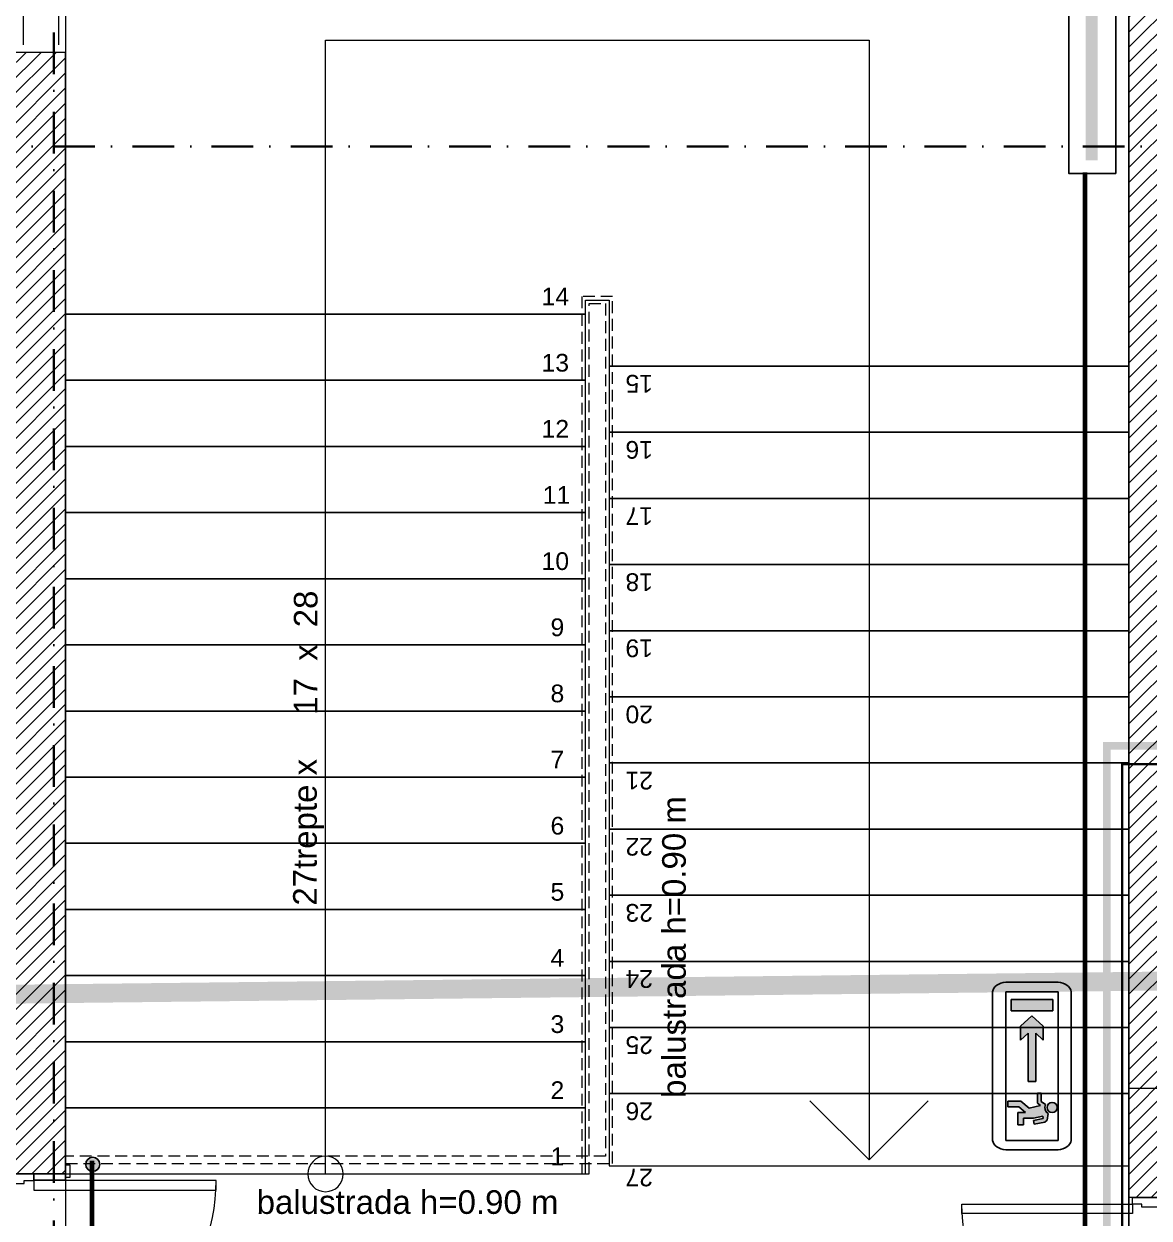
# Model space of a CAD drawing. Header units: millimetres. Extents: x 1322820 to 1391563, y 1051909 to 1098256.
# Drawn here: x 1356902 to 1361664, y 1084484 to 1089540 of the extents above; entities that cross this region are included whole.
import ezdxf
from ezdxf.enums import TextEntityAlignment as Align

# ---------------------------------------------------------------- set-up
doc = ezdxf.new("R2010")
doc.units = ezdxf.units.MM
doc.header["$MEASUREMENT"] = 0
for name, pattern in [('DASHED2', [75, 50, -25]), ('Dot & Dashed', [335.138881, 176.388884, -88.194442, 0, -70.555556]), ('DUBLU_INTRERUPT', [1.093612, 0.529167, -0.211667, 0.141111, -0.211667]), ('Hidden Line', [195.611112, 141.111112, -54.5])]:
    doc.linetypes.add(name, pattern=pattern)
doc.layers.get('0').update_dxf_attribs({"true_color": 0x787878})
for name, color, linetype, true_color in [('arhitectura - balustrada', 7, 'Continuous', 0x787878), ('arhitectura - perete cortina', 7, 'Continuous', 0x787878), ('Ecs.Corpuri Siguranta', 7, 'Continuous', 0x00b800), ('New_ARCHICAD Doors', 7, 'Continuous', 0x787878), ('New_arhitectura - axe', 7, 'Continuous', 0x787878), ('New_rezistenta - pereti de rezistenta', 7, 'Continuous', 0x787878)]:
    doc.layers.add(name, color=color, linetype=linetype, true_color=true_color)
for name, color, linetype, lineweight, true_color in [('arhitectura - balustrada_Pen_No__1', 7, 'Continuous', 13, 0x787878), ('arhitectura - perete cortina_Pen_No__1', 7, 'Continuous', 13, 0x787878), ('New_ARCHICAD Doors_Pen_No__1', 7, 'Continuous', 13, 0x787878), ('New_ARCHICAD Doors_Pen_No__21', 7, 'Continuous', 20, 0x787878), ('New_ARCHICAD Doors_Pen_No__3', 7, 'Continuous', 18, 0x787878), ('New_arhitectura - axe_Pen_No__201', 7, 'Continuous', 35, 0x787878), ('New_arhitectura - suprafete DTAC_Pen_No__2', 7, 'Continuous', 13, 0x787878), ('New_rezistenta - pereti de rezistenta_Pen_No__21', 7, 'Continuous', 20, 0x787878), ('rezistenta - scari_Pen_No__1', 7, 'Continuous', 13, 0x787878), ('rezistenta - scari_Pen_No__21', 7, 'Continuous', 20, 0x787878)]:
    doc.layers.add(name, color=color, linetype=linetype, lineweight=lineweight, true_color=true_color)
for name, color, linetype in [('Circuit echipo', 7, 'Continuous'), ('circuite iluminat normal', 7, 'Continuous'), ('circuite iluminat vitali', 1, 'Continuous'), ('circuite prize vitali', 1, 'Continuous')]:
    doc.layers.add(name, color=color, linetype=linetype)
doc.layers.add('Circuite', color=7, linetype='Continuous', lineweight=25)
doc.styles.add('GENERATED_STYLE_1', font='arialbd.ttf')
doc.styles.add('GENERATED_STYLE_2', font='arial.ttf')
pattern_1 = [(45, (1356235.236, 1078942.57), (-31.8198, 31.8198), [])]

# ---------------------------------------------------------------- blocks, each defined once
blk = doc.blocks.new('Railing_1_1', base_point=(1356235.2, 1078942.6))
at = {"layer": 'arhitectura - balustrada_Pen_No__1', "color": 7, "linetype": 'DASHED2', "lineweight": 13}
for p, q in [((1359393.5, 1088385.6), (1359263.5, 1088385.6)), ((1359263.5, 1088385.6), (1359263.5, 1084670.6)), ((1359393.5, 1084715.6), (1359393.5, 1088385.6)), ((1359293.5, 1088355.6), (1359363.5, 1088355.6)), ((1359293.5, 1084670.6), (1359293.5, 1088355.6)), ((1359363.5, 1088355.6), (1359363.5, 1084745.6)), ((1357078.5, 1084745.6), (1357078.5, 1084715.6)), ((1359363.5, 1084745.6), (1357078.5, 1084745.6)), ((1357078.5, 1084715.6), (1359393.5, 1084715.6)), ((1359263.5, 1084670.6), (1359293.5, 1084670.6))]:
    blk.add_line(p, q, dxfattribs=at)
blk = doc.blocks.new('Curtain Wall_2_1', base_point=(1356235.2, 1078942.6))
at = {"layer": 'arhitectura - perete cortina_Pen_No__1', "color": 7, "linetype": 'Hidden Line', "lineweight": 13, "flags": 128}
for points in [[(1356828.5, 1090570.6), (1356898.5, 1090570.6), (1357048.5, 1090570.6)], [(1356828.5, 1090570.6), (1356828.5, 1089418.7)], [(1356898.5, 1090570.6), (1356898.5, 1089418.7)], [(1357048.5, 1090570.6), (1357048.5, 1089418.7)], [(1357048.5, 1089418.7), (1356898.5, 1089418.7), (1356828.5, 1089418.7)]]:
    blk.add_lwpolyline(points, dxfattribs=at)
blk = doc.blocks.new('Double Door 23_2')
at = {"layer": 'New_ARCHICAD Doors_Pen_No__1', "color": 7, "linetype": 'Continuous', "lineweight": 13}
for centre, start, end in [((-772, 0), 0, 90), ((772, 0), 90, 180)]:
    blk.add_arc(centre, 772, start, end, dxfattribs=at)
at = {"layer": 'New_ARCHICAD Doors_Pen_No__21', "color": 7, "linetype": 'Continuous', "lineweight": 20}
for p, q in [((-772, 772), (-772, 0)), ((-732, 772), (-772, 772)), ((-732, 0), (-732, 772)), ((732, 0), (732, 772)), ((732, 772), (772, 772)), ((772, 772), (772, 0)), ((-787, 154), (-837, 154)), ((-837, 154), (-837, 135)), ((-787, 135), (-787, 154)), ((837, 154), (787, 154)), ((787, 154), (787, 135)), ((837, 135), (837, 154)), ((-837, 135), (-787, 135)), ((-800, 135), (-837, 135)), ((-800, 135), (-837, 135)), ((-775, 135), (-800, 135)), ((-800, 135), (-800, 0)), ((-800, 0), (-800, 135)), ((-800, 0), (-800, 135)), ((-775, 0), (-775, 135)), ((800, 135), (775, 135)), ((775, 135), (775, 0)), ((787, 135), (837, 135)), ((800, 0), (800, 135)), ((800, 0), (800, 135)), ((800, 0), (800, 135)), ((800, 135), (837, 135)), ((800, 135), (837, 135)), ((-800, 0), (-775, 0)), ((-772, 0), (-800, 0)), ((-800, 0), (-800, -115)), ((-800, -115), (-800, 0)), ((-800, -115), (-800, 0)), ((-772, -40), (-772, 0)), ((-772, 0), (-732, 0)), ((772, 0), (732, 0)), ((800, 0), (772, 0)), ((772, 0), (772, -40)), ((775, 0), (800, 0)), ((800, -115), (800, 0)), ((800, -115), (800, 0)), ((800, -115), (800, 0)), ((-760, -40), (-772, -40)), ((-760, -115), (-760, -40)), ((772, -40), (760, -40)), ((760, -40), (760, -115)), ((-787, -115), (-837, -115)), ((-837, -115), (-837, -134)), ((-800, -115), (-837, -115)), ((-800, -115), (-837, -115)), ((-837, -134), (-787, -134)), ((-800, -115), (-760, -115)), ((-787, -134), (-787, -115)), ((760, -115), (800, -115)), ((837, -115), (787, -115)), ((787, -115), (787, -134)), ((787, -134), (837, -134)), ((800, -115), (837, -115)), ((800, -115), (837, -115)), ((837, -134), (837, -115))]:
    blk.add_line(p, q, dxfattribs=at)
blk = doc.blocks.new('Wall_12_1', base_point=(1357078.5, 1089418.7))
at = {"layer": 'New_rezistenta - pereti de rezistenta', "linetype": 'Continuous', "lineweight": 0, "true_color": 0x000000}
h = blk.add_hatch(dxfattribs=at)
h.set_pattern_fill('BETON_ARMAT_0001', color=18, style=0, pattern_type=2)
h.set_pattern_definition(pattern_1)
h.paths.add_polyline_path([(1356828.5, 1089418.7), (1356828.5, 1084670.6), (1357078.5, 1084670.6), (1357078.5, 1089418.7)])
at = {"layer": 'New_rezistenta - pereti de rezistenta_Pen_No__21', "color": 7, "linetype": 'Continuous', "lineweight": 20}
for p, q in [((1357078.5, 1084670.6), (1357078.5, 1084707.6)), ((1356828.5, 1084670.6), (1356943.5, 1084670.6)), ((1356943.5, 1084670.6), (1357078.5, 1084670.6))]:
    blk.add_line(p, q, dxfattribs=at)
at = {"layer": 'New_rezistenta - pereti de rezistenta_Pen_No__21', "color": 7, "linetype": 'Continuous', "lineweight": 20, "flags": 128}
for points in [[(1357078.5, 1089418.7), (1356828.5, 1089418.7)], [(1357078.5, 1084670.6), (1357078.5, 1089418.7)]]:
    blk.add_lwpolyline(points, dxfattribs=at)
at = {"layer": 'New_ARCHICAD Doors', "color": 7, "linetype": 'Continuous', "lineweight": 13, "zscale": 1000, "rotation": 270}
blk.add_blockref('Double Door 23_2', (1356943.5, 1083870.6), dxfattribs=at)
blk = doc.blocks.new('Double Door 23_3')
at = {"layer": 'New_ARCHICAD Doors_Pen_No__1', "color": 7, "linetype": 'Continuous', "lineweight": 13}
for centre, start, end in [((-722, 0), 0, 90), ((722, 0), 90, 180)]:
    blk.add_arc(centre, 722, start, end, dxfattribs=at)
at = {"layer": 'New_ARCHICAD Doors_Pen_No__21', "color": 7, "linetype": 'Continuous', "lineweight": 20}
for p, q in [((-722, 722), (-722, 0)), ((-682, 722), (-722, 722)), ((-682, 0), (-682, 722)), ((682, 0), (682, 722)), ((682, 722), (722, 722)), ((722, 722), (722, 0)), ((-750, 0), (-750, 15)), ((-722, 0), (-750, 0)), ((-750, 0), (-750, -115)), ((-750, -115), (-750, 0)), ((-750, -115), (-750, 0)), ((-722, -40), (-722, 0)), ((-722, 0), (-682, 0)), ((722, 0), (682, 0)), ((750, 0), (722, 0)), ((722, 0), (722, -40)), ((750, 0), (750, 15)), ((750, -115), (750, 0)), ((750, -115), (750, 0)), ((750, -115), (750, 0)), ((-710, -40), (-722, -40)), ((-710, -115), (-710, -40)), ((722, -40), (710, -40)), ((710, -40), (710, -115)), ((-750, -115), (-710, -115)), ((-720, -115), (-720, -365)), ((710, -115), (750, -115)), ((720, -115), (720, -365)), ((-750, -365), (-720, -365)), ((750, -365), (720, -365))]:
    blk.add_line(p, q, dxfattribs=at)
at = {"layer": 'New_ARCHICAD Doors_Pen_No__3', "color": 30, "linetype": 'Continuous', "lineweight": 18, "true_color": 0xff6600}
blk.add_line((-750, 15), (750, 15), dxfattribs=at)
blk = doc.blocks.new('Wall_13_1', base_point=(1361578.5, 1078980.6))
at = {"layer": 'New_rezistenta - pereti de rezistenta', "linetype": 'Continuous', "lineweight": 0, "true_color": 0x000000}
h = blk.add_hatch(dxfattribs=at)
h.set_pattern_fill('BETON_ARMAT_0001', color=18, style=0, pattern_type=2)
h.set_pattern_definition(pattern_1)
h.paths.add_polyline_path([(1361828.5, 1085033.4), (1361578.5, 1085033.4), (1361828.5, 1084783.4)])
h = blk.add_hatch(dxfattribs=at)
h.set_pattern_fill('BETON_ARMAT_0001', color=18, style=0, pattern_type=2)
h.set_pattern_definition(pattern_1)
h.paths.add_polyline_path([(1361828.5, 1084783.4), (1361578.5, 1085033.4), (1361578.5, 1084570.6), (1361593.5, 1084570.6), (1361708.5, 1084570.6), (1361828.5, 1084570.6)])
at = {"layer": 'New_rezistenta - pereti de rezistenta_Pen_No__21', "color": 7, "linetype": 'Continuous', "lineweight": 20}
for p, q in [((1361593.5, 1084570.6), (1361578.5, 1084570.6)), ((1361708.5, 1084570.6), (1361593.5, 1084570.6))]:
    blk.add_line(p, q, dxfattribs=at)
at = {"layer": 'New_rezistenta - pereti de rezistenta_Pen_No__21', "color": 7, "linetype": 'Continuous', "lineweight": 20, "flags": 128}
for points in [[(1361578.5, 1085033.4), (1361828.5, 1085033.4)], [(1361578.5, 1085033.4), (1361578.5, 1084570.6)]]:
    blk.add_lwpolyline(points, dxfattribs=at)
at = {"layer": 'New_ARCHICAD Doors', "color": 7, "linetype": 'Continuous', "lineweight": 13, "xscale": -1, "zscale": 1000, "rotation": 90}
blk.add_blockref('Double Door 23_3', (1361593.5, 1083820.6), dxfattribs=at)
blk = doc.blocks.new('Wall_32_1', base_point=(1361828.5, 1085033.4))
at = {"layer": 'New_rezistenta - pereti de rezistenta', "linetype": 'Continuous', "lineweight": 0, "true_color": 0x000000}
h = blk.add_hatch(dxfattribs=at)
h.set_pattern_fill('BETON_ARMAT_0001', color=18, style=0, pattern_type=2)
h.set_pattern_definition(pattern_1)
h.paths.add_polyline_path([(1361828.5, 1085033.4), (1361828.5, 1090570.6), (1361578.5, 1090570.6), (1361578.5, 1085033.4)])
at = {"layer": 'New_rezistenta - pereti de rezistenta_Pen_No__21', "color": 7, "linetype": 'Continuous', "lineweight": 20, "flags": 128}
for points in [[(1361578.5, 1090570.6), (1361578.5, 1085033.4)], [(1361828.5, 1085033.4), (1361828.5, 1090570.6)], [(1361578.5, 1085033.4), (1361828.5, 1085033.4)]]:
    blk.add_lwpolyline(points, dxfattribs=at)
blk = doc.blocks.new('Standard grid marker')
at = {"layer": 'New_arhitectura - axe_Pen_No__201', "linetype": 'Dot & Dashed', "lineweight": 35}
blk.add_line((1000, 0), (43350, 0), dxfattribs=at)
at = {"layer": 'New_arhitectura - axe_Pen_No__201', "lineweight": 35, "style": 'GENERATED_STYLE_1'}
for tag, p in [('AC_MarkerText_1_0', (-106.1, 7.1)), ('AC_MarkerText_1_1', (44456, 7.1))]:
    blk.add_attdef(tag, text='', height=125, rotation=270, dxfattribs=at).set_placement(p, align=Align.MIDDLE_CENTER)
blk = doc.blocks.new('Standard grid marker_4')
at = {"layer": 'New_arhitectura - axe_Pen_No__201', "linetype": 'Dot & Dashed', "lineweight": 35}
blk.add_line((1000, 0), (23106.1, 0), dxfattribs=at)
at = {"layer": 'New_arhitectura - axe_Pen_No__201', "lineweight": 35, "style": 'GENERATED_STYLE_1'}
blk.add_attdef('AC_MarkerText_1', text='', height=125, rotation=180, dxfattribs=at).set_placement((-106.1, 7.1), align=Align.MIDDLE_CENTER)
blk = doc.blocks.new('terasa')
at = {"layer": 'New_arhitectura - suprafete DTAC_Pen_No__2', "linetype": 'Continuous', "lineweight": 13, "flags": 128}
blk.add_lwpolyline([(1357078.539, 1083020.6), (1361578.539, 1083020.6), (1361578.539, 1090570.6), (1357078.539, 1090570.6)], close=True, dxfattribs=at)
at = {"layer": 'rezistenta - scari_Pen_No__1', "linetype": 'Continuous', "lineweight": 13}
for p, q in [((1357078.539, 1090570.6), (1357078.539, 1088310.6)), ((1361578.539, 1088090.6), (1361578.539, 1090570.6)), ((1359278.539, 1088310.6), (1359278.539, 1088370.6)), ((1359278.539, 1088370.6), (1359378.539, 1088370.6)), ((1359378.539, 1088370.6), (1359378.539, 1088090.6)), ((1359278.539, 1088310.6), (1357078.539, 1088310.6)), ((1357078.539, 1088310.6), (1357078.539, 1088030.6)), ((1357078.539, 1088310.6), (1359278.539, 1088310.6)), ((1359278.539, 1088030.6), (1359278.539, 1088310.6)), ((1359378.539, 1088090.6), (1361578.539, 1088090.6)), ((1361578.539, 1088090.6), (1359378.539, 1088090.6)), ((1359378.539, 1088090.6), (1359378.539, 1087810.6)), ((1361578.539, 1087810.6), (1361578.539, 1088090.6)), ((1359278.539, 1088030.6), (1357078.539, 1088030.6)), ((1357078.539, 1088030.6), (1357078.539, 1087750.6)), ((1357078.539, 1088030.6), (1359278.539, 1088030.6)), ((1359278.539, 1087750.6), (1359278.539, 1088030.6)), ((1359378.539, 1087810.6), (1361578.539, 1087810.6)), ((1361578.539, 1087810.6), (1359378.539, 1087810.6)), ((1359378.539, 1087810.6), (1359378.539, 1087530.6)), ((1361578.539, 1087530.6), (1361578.539, 1087810.6)), ((1359278.539, 1087750.6), (1357078.539, 1087750.6)), ((1357078.539, 1087750.6), (1357078.539, 1087470.6)), ((1357078.539, 1087750.6), (1359278.539, 1087750.6)), ((1359278.539, 1087470.6), (1359278.539, 1087750.6)), ((1359378.539, 1087530.6), (1361578.539, 1087530.6)), ((1361578.539, 1087530.6), (1359378.539, 1087530.6)), ((1359378.539, 1087530.6), (1359378.539, 1087250.6)), ((1361578.539, 1087250.6), (1361578.539, 1087530.6)), ((1359278.539, 1087470.6), (1357078.539, 1087470.6)), ((1357078.539, 1087470.6), (1357078.539, 1087190.6)), ((1357078.539, 1087470.6), (1359278.539, 1087470.6)), ((1359278.539, 1087190.6), (1359278.539, 1087470.6)), ((1359378.539, 1087250.6), (1361578.539, 1087250.6)), ((1361578.539, 1087250.6), (1359378.539, 1087250.6)), ((1359378.539, 1087250.6), (1359378.539, 1086970.6)), ((1361578.539, 1086970.6), (1361578.539, 1087250.6)), ((1359278.539, 1087190.6), (1357078.539, 1087190.6)), ((1357078.539, 1087190.6), (1357078.539, 1086910.6)), ((1357078.539, 1087190.6), (1359278.539, 1087190.6)), ((1359278.539, 1086910.6), (1359278.539, 1087190.6)), ((1359378.539, 1086970.6), (1361578.539, 1086970.6)), ((1361578.539, 1086970.6), (1359378.539, 1086970.6)), ((1359378.539, 1086970.6), (1359378.539, 1086690.6)), ((1361578.539, 1086690.6), (1361578.539, 1086970.6)), ((1359278.539, 1086910.6), (1357078.539, 1086910.6)), ((1357078.539, 1086910.6), (1357078.539, 1086630.6)), ((1357078.539, 1086910.6), (1359278.539, 1086910.6)), ((1359278.539, 1086630.6), (1359278.539, 1086910.6)), ((1359378.539, 1086690.6), (1361578.539, 1086690.6)), ((1361578.539, 1086690.6), (1359378.539, 1086690.6)), ((1359378.539, 1086690.6), (1359378.539, 1086410.6)), ((1361578.539, 1086410.6), (1361578.539, 1086690.6)), ((1359278.539, 1086630.6), (1357078.539, 1086630.6)), ((1357078.539, 1086630.6), (1357078.539, 1086350.6)), ((1357078.539, 1086630.6), (1359278.539, 1086630.6)), ((1359278.539, 1086350.6), (1359278.539, 1086630.6)), ((1359378.539, 1086410.6), (1361578.539, 1086410.6)), ((1361578.539, 1086410.6), (1359378.539, 1086410.6)), ((1359378.539, 1086410.6), (1359378.539, 1086130.6)), ((1361578.539, 1086130.6), (1361578.539, 1086410.6)), ((1359278.539, 1086350.6), (1357078.539, 1086350.6)), ((1357078.539, 1086350.6), (1357078.539, 1086070.6)), ((1357078.539, 1086350.6), (1359278.539, 1086350.6)), ((1359278.539, 1086070.6), (1359278.539, 1086350.6)), ((1359378.539, 1086130.6), (1361578.539, 1086130.6)), ((1361578.539, 1086130.6), (1359378.539, 1086130.6)), ((1359378.539, 1086130.6), (1359378.539, 1085850.6)), ((1361578.539, 1085850.6), (1361578.539, 1086130.6)), ((1359278.539, 1086070.6), (1357078.539, 1086070.6)), ((1357078.539, 1086070.6), (1357078.539, 1085790.6)), ((1357078.539, 1086070.6), (1359278.539, 1086070.6)), ((1359278.539, 1085790.6), (1359278.539, 1086070.6)), ((1359378.539, 1085850.6), (1361578.539, 1085850.6)), ((1361578.539, 1085850.6), (1359378.539, 1085850.6)), ((1359378.539, 1085850.6), (1359378.539, 1085570.6)), ((1361578.539, 1085570.6), (1361578.539, 1085850.6)), ((1359278.539, 1085790.6), (1357078.539, 1085790.6)), ((1357078.539, 1085790.6), (1357078.539, 1085510.6)), ((1357078.539, 1085790.6), (1359278.539, 1085790.6)), ((1359278.539, 1085510.6), (1359278.539, 1085790.6)), ((1359378.539, 1085570.6), (1361578.539, 1085570.6)), ((1361578.539, 1085570.6), (1359378.539, 1085570.6)), ((1359378.539, 1085570.6), (1359378.539, 1085290.6)), ((1361578.539, 1085290.6), (1361578.539, 1085570.6)), ((1359278.539, 1085510.6), (1357078.539, 1085510.6)), ((1357078.539, 1085510.6), (1357078.539, 1085230.6)), ((1357078.539, 1085510.6), (1359278.539, 1085510.6)), ((1359278.539, 1085230.6), (1359278.539, 1085510.6)), ((1359378.539, 1085290.6), (1361578.539, 1085290.6)), ((1361578.539, 1085290.6), (1359378.539, 1085290.6)), ((1359378.539, 1085290.6), (1359378.539, 1085010.6)), ((1361578.539, 1085010.6), (1361578.539, 1085290.6)), ((1359278.539, 1085230.6), (1357078.539, 1085230.6)), ((1357078.539, 1085230.6), (1357078.539, 1084950.6)), ((1357078.539, 1085230.6), (1359278.539, 1085230.6)), ((1359278.539, 1084950.6), (1359278.539, 1085230.6)), ((1359378.539, 1085010.6), (1361578.539, 1085010.6)), ((1361578.539, 1085010.6), (1359378.539, 1085010.6)), ((1359378.539, 1085010.6), (1359378.539, 1084730.6)), ((1361578.539, 1084730.6), (1361578.539, 1085010.6)), ((1359278.539, 1084950.6), (1357078.539, 1084950.6)), ((1357078.539, 1084950.6), (1357078.539, 1084670.6)), ((1357078.539, 1084950.6), (1359278.539, 1084950.6)), ((1359278.539, 1084670.6), (1359278.539, 1084950.6)), ((1359378.539, 1084730.6), (1359378.539, 1084705.6)), ((1361578.539, 1084705.6), (1361578.539, 1084730.6)), ((1359378.539, 1084705.6), (1361578.539, 1084705.6)), ((1357078.539, 1084670.6), (1359278.539, 1084670.6))]:
    blk.add_line(p, q, dxfattribs=at)
at = {"layer": 'rezistenta - scari_Pen_No__21', "linetype": 'Continuous', "lineweight": 20}
for p, q in [((1358178.539, 1088310.6), (1358178.539, 1089470.6)), ((1358178.539, 1089470.6), (1360478.539, 1089470.6)), ((1360478.539, 1089470.6), (1360478.539, 1088090.6)), ((1358178.539, 1084950.6), (1358178.539, 1088310.6)), ((1360478.539, 1088090.6), (1360478.539, 1085010.6)), ((1360478.539, 1085010.6), (1360478.539, 1084730.6)), ((1358178.539, 1084670.6), (1358178.539, 1084950.6)), ((1360478.539, 1084730.6), (1360228.539, 1084980.6)), ((1360728.539, 1084980.6), (1360478.539, 1084730.6))]:
    blk.add_line(p, q, dxfattribs=at)
for start, end in [(0, 180), (180, 0)]:
    blk.add_arc((1358178.539, 1084670.6), 75, start, end, dxfattribs=at)
at = {"layer": 'arhitectura - balustrada', "linetype": 'Continuous', "lineweight": 13}
blk.add_blockref('Railing_1_1', (1356235.236, 1078942.57), dxfattribs=at)
at = {"layer": 'arhitectura - perete cortina', "linetype": 'Continuous', "lineweight": 0}
blk.add_blockref('Curtain Wall_2_1', (1356235.236, 1078942.57), dxfattribs=at)
at = {"layer": 'New_arhitectura - axe', "linetype": 'Continuous', "lineweight": 13, "zscale": 1000}
for name, p, rotation in [('Standard grid marker', (1357028.539, 1052120.65), 90), ('Standard grid marker_4', (1375634.605, 1089020.631), 180)]:
    blk.add_blockref(name, p, dxfattribs=dict(at, rotation=rotation))
at = {"layer": 'New_rezistenta - pereti de rezistenta', "lineweight": 20}
for name, p in [('Wall_32_1', (1361828.539, 1085033.356)), ('Wall_12_1', (1357078.539, 1089418.731)), ('Wall_13_1', (1361578.539, 1078980.6))]:
    blk.add_blockref(name, p, dxfattribs=at)
at = {"layer": 'arhitectura - balustrada_Pen_No__1', "linetype": 'Continuous', "lineweight": 13, "insert": (1359653.708, 1085631.351), "char_height": 100, "attachment_point": 5, "rotation": 90, "style": 'GENERATED_STYLE_2'}
blk.add_mtext('\\A1;balustrada h=0.90 m', dxfattribs=at)
at = {"layer": 'arhitectura - balustrada_Pen_No__1', "linetype": 'Continuous', "lineweight": 13, "insert": (1358525.624, 1084550.973), "char_height": 100, "attachment_point": 5, "style": 'GENERATED_STYLE_2'}
blk.add_mtext('\\A1;balustrada h=0.90 m', dxfattribs=at)
at = {"layer": 'rezistenta - scari_Pen_No__1', "linetype": 'Continuous', "lineweight": 13, "char_height": 75, "attachment_point": 7, "style": 'GENERATED_STYLE_2'}
for s, insert in [('\\A1;14', (1359092.653, 1088347.744)), ('\\A1;13', (1359092.653, 1088066.458)), ('\\A1;12', (1359092.653, 1087787.744)), ('\\A1;11', (1359097.681, 1087507.744)), ('\\A1;10', (1359092.653, 1087226.509)), ('\\A1;9', (1359130.596, 1086946.509)), ('\\A1;8', (1359130.596, 1086666.509)), ('\\A1;7', (1359130.596, 1086387.744)), ('\\A1;6', (1359130.596, 1086106.509)), ('\\A1;5', (1359130.596, 1085826.509)), ('\\A1;4', (1359130.596, 1085547.744)), ('\\A1;3', (1359130.596, 1085266.458)), ('\\A1;2', (1359130.596, 1084987.744)), ('\\A1;1', (1359130.596, 1084707.744))]:
    blk.add_mtext(s, dxfattribs=dict(at, insert=insert))
at = {"layer": 'rezistenta - scari_Pen_No__1', "linetype": 'Continuous', "lineweight": 13, "attachment_point": 7, "style": 'GENERATED_STYLE_2'}
for s, insert, char_height, rotation in [('\\A1;15', (1359564.424, 1088054.691), 75, 180), ('\\A1;16', (1359564.424, 1087774.691), 75, 180), ('\\A1;17', (1359564.424, 1087493.457), 75, 180), ('\\A1;18', (1359564.424, 1087214.691), 75, 180), ('\\A1;28', (1358145.898, 1086984.886), 100, 90), ('\\A1; x ', (1358144.252, 1086804.315), 100, 90), ('\\A1;19', (1359564.424, 1086934.691), 75, 180), ('\\A1;17', (1358144.252, 1086614.6), 100, 90), ('\\A1;20', (1359564.424, 1086654.691), 75, 180), ('\\A1;27trepte x ', (1358171.475, 1085806.6), 100, 90), ('\\A1;21', (1359564.424, 1086373.457), 75, 180), ('\\A1;22', (1359564.424, 1086093.457), 75, 180), ('\\A1;23', (1359564.424, 1085814.743), 75, 180), ('\\A1;24', (1359564.424, 1085533.457), 75, 180), ('\\A1;25', (1359564.424, 1085254.691), 75, 180), ('\\A1;26', (1359564.424, 1084974.691), 75, 180), ('\\A1;27', (1359564.424, 1084693.457), 75, 180)]:
    blk.add_mtext(s, dxfattribs=dict(at, insert=insert, char_height=char_height, rotation=rotation))
blk = doc.blocks.new('A$C73FD18A2')
at = {"layer": 'Ecs.Corpuri Siguranta'}
h = blk.add_hatch(color=256, dxfattribs=at)
h.paths.add_polyline_path([(78.6, 636.7), (78.6, 588.7), (166.6, 588.7), (166.6, 636.7)])
h.paths.add_polyline_path([(166.6, 636.7), (166.6, 588.7), (254.6, 588.7), (254.6, 636.7)])
blk.add_hatch(color=256, dxfattribs=at).paths.add_polyline_path([(182.6, 290.4), (166.6, 290.4), (150.6, 290.4), (150.6, 494.2), (118.6, 465.3), (118.6, 523.7), (166.6, 567.1), (214.6, 523.7), (214.6, 465.3), (182.6, 494.2)])
h = blk.add_hatch(color=256, dxfattribs=at)
edge = h.paths.add_edge_path()
edge.add_ellipse((81, 179.6), major_axis=(-15, 15), ratio=1, start_angle=-45, end_angle=135, ccw=False)
edge.add_ellipse((81, 179.6), major_axis=(15, 15), ratio=1, start_angle=225, end_angle=405, ccw=False)
edge = h.paths.add_edge_path()
edge.add_line((178.6, 177.3), (213.1, 206.6))
edge.add_line((213.1, 206.6), (268.7, 206.6))
edge.add_line((268.7, 206.6), (268.7, 182.6))
edge.add_line((268.7, 182.6), (221.9, 182.6))
edge.add_line((221.9, 182.6), (194.1, 159))
edge.add_line((194.1, 159), (225.7, 159))
edge.add_line((225.7, 159), (225.7, 105.8))
edge.add_line((225.7, 105.8), (201.7, 105.8))
edge.add_line((201.7, 105.8), (201.7, 135))
edge.add_line((201.7, 135), (160.3, 135))
edge.add_line((160.3, 135), (120.5, 142.4))
edge.add_line((120.5, 142.4), (118.7, 133))
edge.add_line((118.7, 133), (160.3, 125.2))
edge.add_line((160.3, 125.2), (157.3, 109.5))
edge.add_line((157.3, 109.5), (111.4, 118.1))
edge.add_line((111.4, 118.1), (102.7, 126.7))
edge.add_line((102.7, 126.7), (98.5, 153.6))
edge.add_ellipse((81, 179.6), major_axis=(22.2, 22.2), ratio=1, start_angle=258.9191, end_angle=338.4109)
edge.add_line((109.8, 192.1), (126.8, 205.3))
edge.add_line((126.8, 205.3), (126.8, 240.1))
edge.add_line((126.8, 240.1), (142.8, 240.1))
edge.add_line((142.8, 240.1), (142.8, 197.5))
edge.add_line((142.8, 197.5), (129.9, 187.4))
edge.add_line((129.9, 187.4), (178.6, 177.3))
for p, q in [((56, 710), (277.2, 710)), ((0, 40), (0, 670)), ((56, 670), (277.2, 670)), ((56, 40), (56, 670)), ((277.2, 670), (277.2, 40)), ((333.2, 670), (333.2, 40)), ((166.6, 636.7), (78.6, 636.7)), ((78.6, 636.7), (78.6, 588.7)), ((254.6, 636.7), (166.6, 636.7)), ((254.6, 588.7), (254.6, 636.7)), ((78.6, 588.7), (254.6, 588.7)), ((166.6, 567.1), (118.6, 523.7)), ((214.6, 523.7), (166.6, 567.1)), ((118.6, 523.7), (118.6, 465.3)), ((214.6, 523.7), (214.6, 465.3)), ((150.6, 494.2), (118.6, 465.3)), ((150.6, 290.4), (150.6, 494.2)), ((182.6, 290.4), (182.6, 494.2)), ((214.6, 465.3), (182.6, 494.2)), ((166.6, 290.4), (150.6, 290.4)), ((182.6, 290.4), (166.6, 290.4)), ((109.8, 192.1), (126.8, 205.3)), ((126.8, 240.1), (142.8, 240.1)), ((126.8, 205.3), (126.8, 240.1)), ((142.8, 197.5), (142.8, 240.1)), ((213.1, 206.6), (178.6, 177.3)), ((268.7, 206.6), (213.1, 206.6)), ((268.7, 182.6), (268.7, 206.6)), ((102.7, 126.7), (98.5, 153.6)), ((109.8, 192.1), (109.8, 192.1)), ((129.9, 187.4), (142.8, 197.5)), ((178.6, 177.3), (129.9, 187.4)), ((221.9, 182.6), (194.1, 159)), ((194.1, 159), (225.7, 159)), ((268.7, 182.6), (221.9, 182.6)), ((225.7, 159), (225.7, 105.8)), ((111.4, 118.1), (102.7, 126.7)), ((157.3, 109.5), (111.4, 118.1)), ((120.5, 142.4), (118.7, 133)), ((118.7, 133), (160.3, 125.2)), ((160.3, 135), (120.5, 142.4)), ((160.3, 125.2), (157.3, 109.5)), ((201.7, 135), (160.3, 135)), ((201.7, 105.8), (201.7, 135)), ((225.7, 105.8), (201.7, 105.8)), ((277.2, 40), (56, 40)), ((277.2, 0), (56, 0))]:
    blk.add_line(p, q, dxfattribs=at)
for centre, major_axis, start_param, end_param in [((63.4, 664.7), (-63.8, 0), -1.454426, -0.11637), ((269.8, 664.7), (63.8, 0), 0.11637, 1.454426), ((63.4, 45.3), (63.8, 0), 3.257963, 4.596019), ((269.8, 45.3), (-63.8, 0), 1.687167, 3.025222)]:
    blk.add_ellipse(centre, major_axis=major_axis, ratio=0.714286, start_param=start_param, end_param=end_param, dxfattribs=at)
at = {"layer": 'Ecs.Corpuri Siguranta', "extrusion": (0, 0, -1)}
for major_axis, start_param, end_param in [((-15, 15), 3.926991, 10.210176), ((22.2, 22.2), 0.3768, 1.764195)]:
    blk.add_ellipse((81, 179.6), major_axis=major_axis, ratio=1, start_param=start_param, end_param=end_param, dxfattribs=at)
blk = doc.blocks.new('A$C2BB31A3D')
at = {"layer": 'circuite iluminat normal'}
blk.add_lwpolyline([(0, 0), (1200, 0), (1200, 200), (0, 200)], close=True, dxfattribs=at)
at = {"layer": 'circuite iluminat vitali', "const_width": 50}
blk.add_lwpolyline([(56.2, 102.7), (1121.4, 102.7)], dxfattribs=at)

msp = doc.modelspace()

# ---------------------------------------------------------------- block references
msp.add_blockref('terasa', (0, 0))

# ---------------------------------------------------------------- next in the draw order: hatches: boundary and pattern name
at = {"layer": 'circuite iluminat vitali'}
h = msp.add_hatch(color=256, dxfattribs=at)
h.paths.add_polyline_path([(1357201.7, 1084682.9, -0.528515), (1357163.6, 1084713.9), (1357195.6, 1084699.3)])
h.paths.add_polyline_path([(1357201.7, 1084682.9), (1357195.6, 1084699.3), (1357214.5, 1084690.7, -0.127588)])
h.paths.add_polyline_path([(1357214.5, 1084690.7), (1357163.6, 1084713.9, -0.086363), (1357166.2, 1084723.8, -0.099878), (1357173.1, 1084733.3), (1357222.9, 1084710.5, -0.099878), (1357220.3, 1084699.1, -0.086363)])
h.paths.add_polyline_path([(1357222.9, 1084710.5), (1357173.1, 1084733.3, -0.664213)])

# ---------------------------------------------------------------- next in the draw order: linework, layer by layer
at = {"layer": 'Circuite', "linetype": 'DUBLU_INTRERUPT', "lineweight": 20, "ltscale": 1000, "const_width": 10}
msp.add_lwpolyline([(1361550.4, 1083061.7), (1361550.4, 1083061.7), (1361550.4, 1083061.7), (1361550.4, 1083061.7), (1361550.4, 1083061.7), (1361550.4, 1086405.2), (1363368.3, 1086405.2), (1363368.3, 1086405.2), (1363368.3, 1086405.2), (1363368.3, 1086405.2)], dxfattribs=at)
at = {"layer": 'circuite iluminat vitali'}
msp.add_circle((1357193.2, 1084711.4), 29.7, dxfattribs=at)
at = {"layer": 'circuite prize vitali', "lineweight": 20}
for points, const_width in [([(1361091.1, 1083318.3), (1361091.1, 1083940.1), (1361392, 1083940.1), (1361392, 1088910.6)], 20), ([(1361216.8, 1080953.3), (1361154.5, 1080953.3), (1361154.5, 1083860.3), (1361485, 1083860.3), (1361485, 1086482.8), (1363376.2, 1086482.8)], 32), ([(1362072.2, 1085491.4), (1346211.1, 1085309.9), (1327088, 1085305.8), (1326576.4, 1085477.9), (1326576.4, 1085477.9), (1326576.4, 1085477.9), (1326576.4, 1085477.9), (1326576.4, 1085477.9), (1326576.4, 1085477.9), (1326576.4, 1085477.9), (1326576.4, 1085477.9)], 80), ([(1357190.4, 1084727.2), (1357190.4, 1084727.2), (1357190.4, 1083330)], 20)]:
    msp.add_lwpolyline(points, dxfattribs=dict(at, const_width=const_width))
at = {"layer": 'circuite prize vitali', "linetype": 'Continuous', "flags": 128}
msp.add_lwpolyline([(1357191.5, 1084719.7, 0, 0, 0), (1357191.5, 1084719.7, 0, 0, 0), (1357191.5, 1084719.7, 0, 0, 0), (1356268.6, 1083795.1, 137.7, 0, 0), (1356037.2, 1083563.8, 0, 0, 0)], format="xyseb", dxfattribs=at)

# ---------------------------------------------------------------- next in the draw order: block references
at = {"layer": 'Circuit echipo', "rotation": 90}
msp.add_blockref('A$C2BB31A3D', (1361523.5, 1088906.2), dxfattribs=at)
at = {"layer": 'Circuit echipo', "xscale": -1}
msp.add_blockref('A$C73FD18A2', (1361334.5, 1084772.4), dxfattribs=at)

doc.saveas('drawing.dxf')
